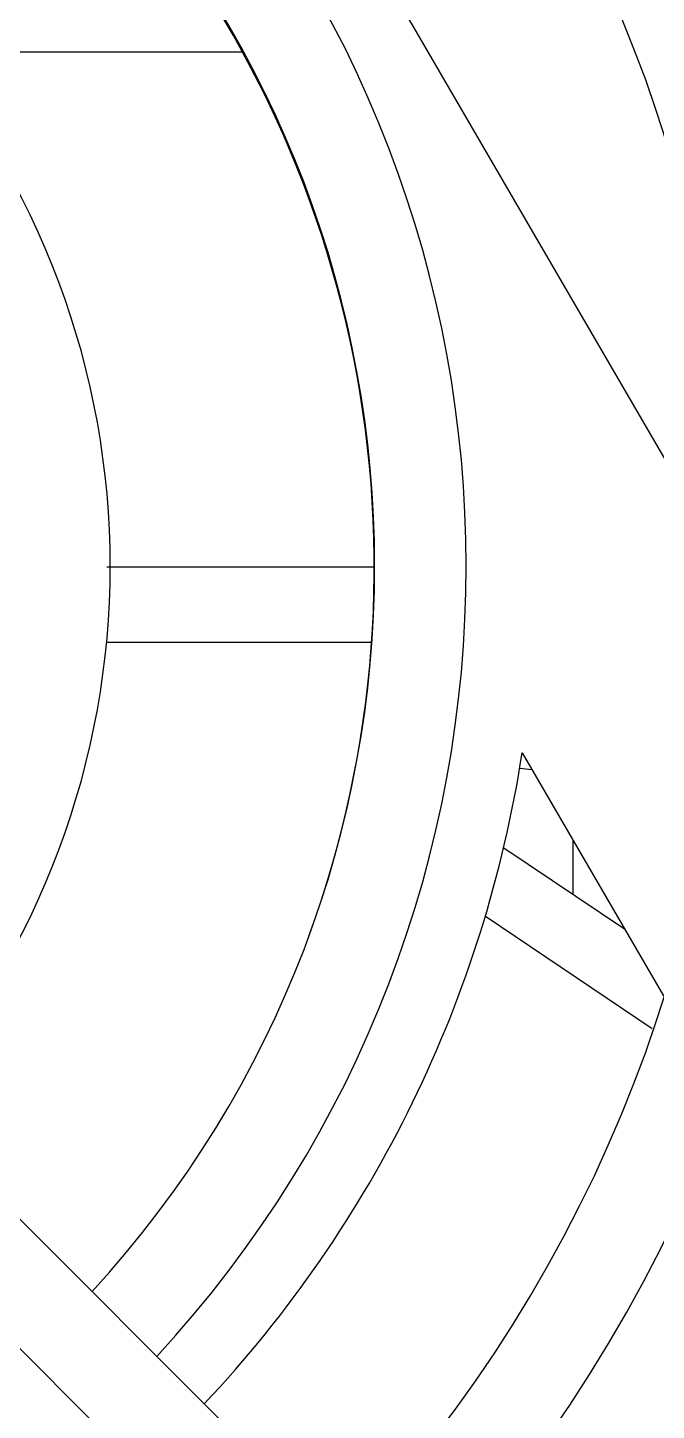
# Model space of a CAD drawing. Header units: millimetres. Extents: x -4 to 141, y -1 to 132.
# Drawn here: x 11.718 to 12.954, y 37.039 to 39.759 of the extents above; entities that cross this region are included whole.
import ezdxf

# ---------------------------------------------------------------- set-up
doc = ezdxf.new("R2010")
doc.units = ezdxf.units.MM

msp = doc.modelspace()

# ---------------------------------------------------------------- linework, layer by layer
for p, q in [((13.0992, 38.6896), (12.3928, 39.9045)), ((11.5106, 39.7111), (12.14, 39.7111)), ((11.8732, 38.6981), (12.3992, 38.6981)), ((11.8726, 38.55), (12.394, 38.55)), ((12.69, 38.3323), (12.9679, 37.8544)), ((12.6852, 38.3022), (12.709, 38.2996)), ((12.79, 38.1603), (12.79, 38.0545)), ((12.6537, 38.1461), (12.891, 37.9866)), ((11.0607, 38.0565), (15.1971, 33.9202)), ((12.6177, 38.0114), (12.9455, 37.7907)), ((10.9335, 37.9293), (15.0698, 33.793))]:
    msp.add_line(p, q)
for centre, radius, start, end in [((10.29, 38.7), 3.51, 316.4745, 43.5255), ((10.29, 38.7), 2.99, 316.7317, 43.2683), ((10.29, 38.7), 2.81, 316.8427, 43.1573), ((10.29, 38.7), 2.29, 317.2522, 42.7478), ((10.29, 38.6981), 2.1092, 339.8658, 42.5906), ((10.29, 38.7), 2.11, 317.447, 42.553), ((10.29, 38.7), 1.59, 318.2569, 41.7431), ((10.318, 38.6981), 2.4, 316.7168, 351.2334)]:
    msp.add_arc(centre, radius, start, end)

doc.saveas('drawing.dxf')
